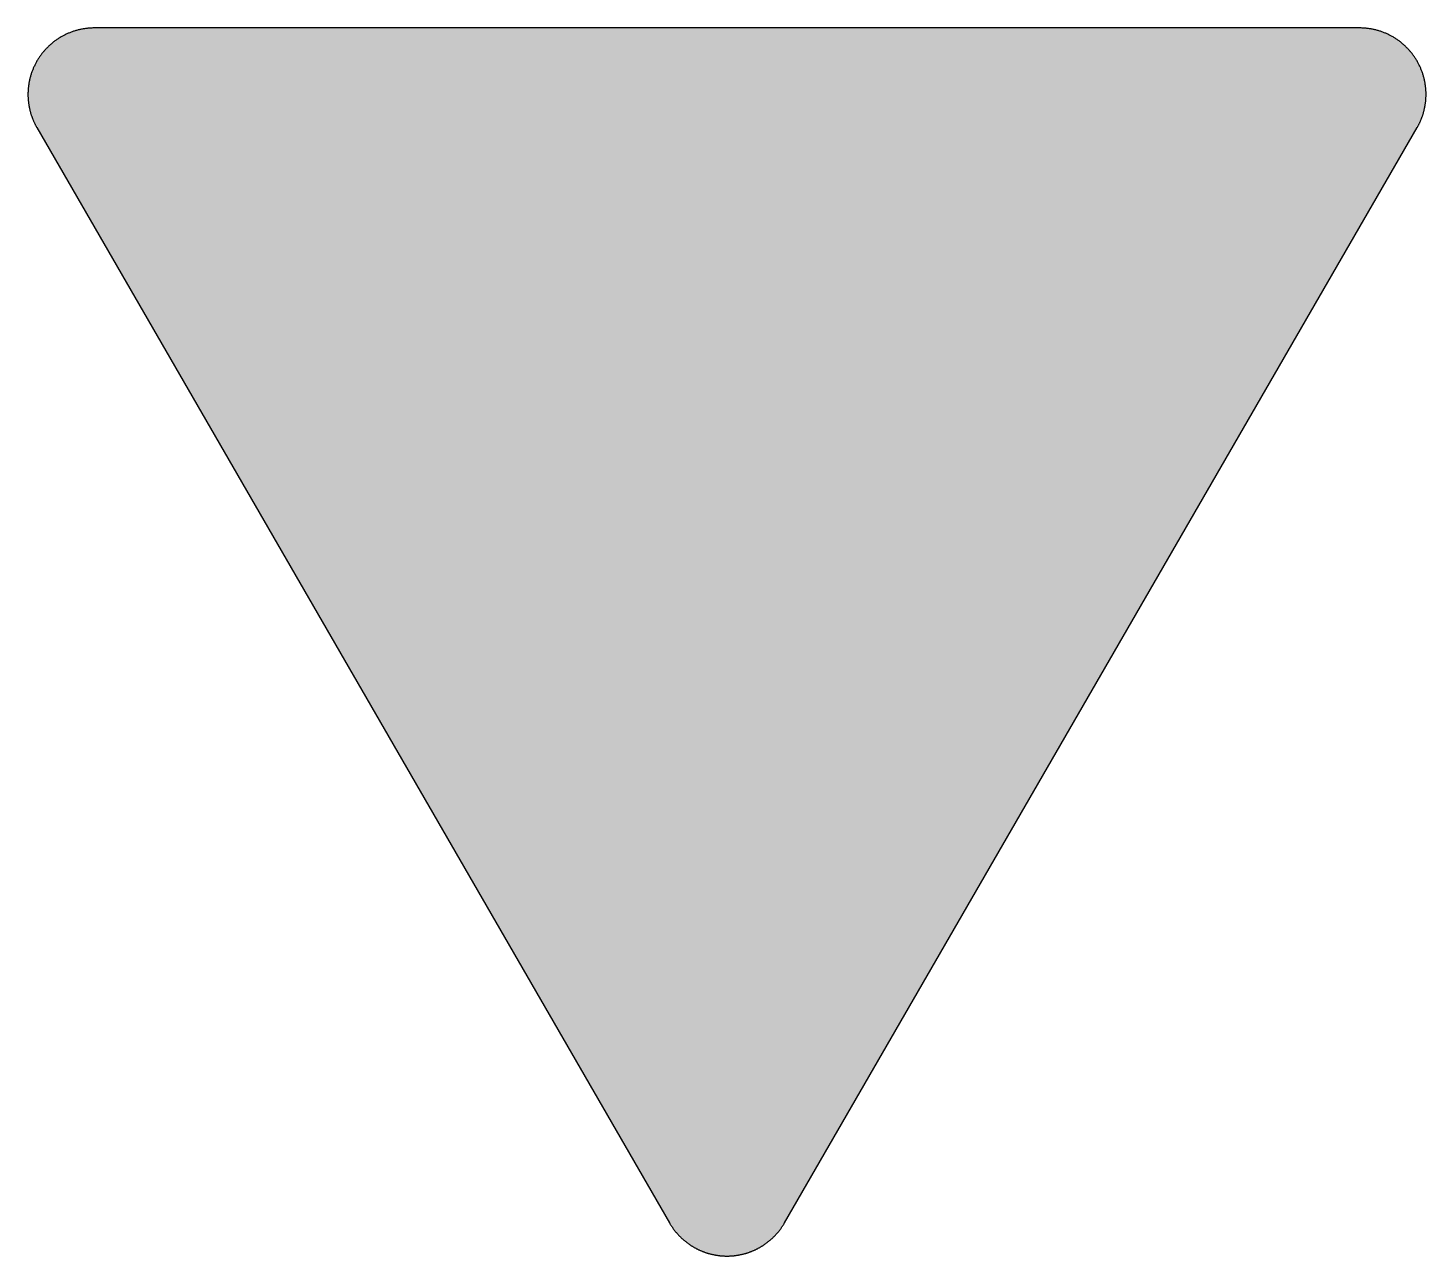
# Model space of a CAD drawing. Header units: millimetres. Extents: x 0 to 297, y 0 to 261.
import ezdxf

# ---------------------------------------------------------------- set-up
doc = ezdxf.new("R2010")
doc.units = ezdxf.units.MM

msp = doc.modelspace()

# ---------------------------------------------------------------- hatches: boundary and pattern name
msp.add_hatch(color=254).paths.add_polyline_path([(14.1633, 260.9056), (13.9878, 260.9037), (13.8125, 260.9012), (13.6373, 260.8936), (13.462, 260.8859), (13.2893, 260.8783), (13.114, 260.8656), (12.9413, 260.8504), (12.7686, 260.8351), (12.5959, 260.8174), (12.4231, 260.797), (12.2504, 260.7742), (12.0777, 260.7488), (11.9075, 260.7234), (11.7373, 260.6954), (11.5672, 260.6624), (11.397, 260.6294), (11.2268, 260.5964), (11.0592, 260.5583), (10.8915, 260.5202), (10.7239, 260.4795), (10.5562, 260.4364), (10.3886, 260.3906), (10.2235, 260.3424), (10.0584, 260.2941), (9.8933, 260.2433), (9.7307, 260.19), (9.5682, 260.1341), (9.4056, 260.0782), (9.2431, 260.0198), (9.083, 259.9588), (8.923, 259.8953), (8.763, 259.8293), (8.6055, 259.7633), (8.4455, 259.6947), (8.2906, 259.6236), (8.1331, 259.5499), (7.9781, 259.4762), (7.8232, 259.4), (7.6708, 259.3213), (7.5184, 259.2426), (7.366, 259.1587), (7.2161, 259.0749), (7.0663, 258.9886), (6.919, 258.9022), (6.7716, 258.8133), (6.6243, 258.7219), (6.4795, 258.6279), (6.3348, 258.5339), (6.19, 258.4348), (6.0477, 258.3383), (5.908, 258.2367), (5.7683, 258.1351), (5.6286, 258.031), (5.4915, 257.9243), (5.3543, 257.8176), (5.2197, 257.7084), (5.0851, 257.5966), (4.953, 257.4849), (4.8209, 257.368), (4.6914, 257.2537), (4.5644, 257.1344), (4.4348, 257.015), (4.3104, 256.8931), (4.1859, 256.7711), (4.0615, 256.6467), (3.9395, 256.5197), (3.8202, 256.3927), (3.7033, 256.2631), (3.5865, 256.1336), (3.4722, 256.0015), (3.3579, 255.8694), (3.2487, 255.7348), (3.1369, 255.6002), (3.0302, 255.463), (2.9235, 255.3259), (2.8194, 255.1887), (2.7178, 255.0465), (2.6187, 254.9068), (2.5197, 254.7645), (2.4232, 254.6223), (2.3266, 254.4775), (2.2352, 254.3302), (2.1438, 254.1854), (2.0523, 254.0381), (1.966, 253.8882), (1.8796, 253.7384), (1.7958, 253.5885), (1.7145, 253.4361), (1.6332, 253.2837), (1.5545, 253.1313), (1.4783, 252.9764), (1.4046, 252.8214), (1.331, 252.6665), (1.2598, 252.509), (1.1913, 252.3515), (1.1252, 252.1915), (1.0592, 252.034), (0.9982, 251.874), (0.9373, 251.7115), (0.8763, 251.5514), (0.8204, 251.3889), (0.7645, 251.2238), (0.7112, 251.0612), (0.6604, 250.8961), (0.6121, 250.731), (0.5639, 250.5659), (0.5207, 250.3983), (0.4775, 250.2332), (0.4343, 250.0655), (0.3962, 249.8954), (0.3607, 249.7277), (0.3251, 249.5575), (0.2921, 249.3899), (0.2616, 249.2172), (0.2311, 249.047), (0.2057, 248.8768), (0.1803, 248.7041), (0.1575, 248.5339), (0.1372, 248.3612), (0.1194, 248.1885), (0.1041, 248.0132), (0.0889, 247.8405), (0.0787, 247.6678), (0.0686, 247.4925), (0.061, 247.3173), (0.0559, 247.1445), (0.0508, 246.9693), (0.0508, 246.794), (0.0508, 246.6772), (0.0533, 246.5603), (0.0559, 246.446), (0.0584, 246.3292), (0.0635, 246.2124), (0.0686, 246.0981), (0.0737, 245.9812), (0.0813, 245.8669), (0.0889, 245.7501), (0.0991, 245.6358), (0.1092, 245.5215), (0.1194, 245.4046), (0.1321, 245.2903), (0.1448, 245.176), (0.1575, 245.0617), (0.1727, 244.9474), (0.188, 244.8331), (0.2032, 244.7188), (0.221, 244.6045), (0.2413, 244.4902), (0.2591, 244.3759), (0.2794, 244.2642), (0.2997, 244.1499), (0.3226, 244.0381), (0.3454, 243.9238), (0.3708, 243.8121), (0.3937, 243.7003), (0.4191, 243.586), (0.447, 243.4742), (0.475, 243.3625), (0.5029, 243.2507), (0.5334, 243.1415), (0.5613, 243.0297), (0.5944, 242.918), (0.6248, 242.8088), (0.6579, 242.697), (0.6934, 242.5878), (0.7264, 242.4786), (0.762, 242.3693), (0.8001, 242.2601), (0.8382, 242.1509), (0.8763, 242.0417), (0.9144, 241.9325), (0.955, 241.8258), (0.9957, 241.7166), (1.0389, 241.6099), (1.0795, 241.5032), (1.1252, 241.3965), (1.1684, 241.2898), (1.2141, 241.1832), (1.2598, 241.079), (1.3081, 240.9723), (1.3564, 240.8682), (1.4046, 240.7641), (1.4554, 240.6599), (1.5062, 240.5558), (1.557, 240.4516), (1.6104, 240.3475), (1.6637, 240.2459), (1.717, 240.1443), (1.7729, 240.0402), (1.8263, 239.9386), (1.8847, 239.8395), (1.9406, 239.7379), (136.2523, 7.1081), (136.3091, 7.0079), (136.3675, 6.9063), (136.4285, 6.8072), (136.4894, 6.7081), (136.5504, 6.6116), (136.6139, 6.5126), (136.6774, 6.416), (136.7409, 6.3195), (136.8044, 6.2255), (136.8704, 6.129), (136.9365, 6.035), (137.0025, 5.9411), (137.0711, 5.8471), (137.1397, 5.7531), (137.2083, 5.6617), (137.2794, 5.5702), (137.3505, 5.4788), (137.4216, 5.3873), (137.4927, 5.2984), (137.5664, 5.2095), (137.6401, 5.1206), (137.7137, 5.0317), (137.7874, 4.9428), (137.8636, 4.8565), (137.9398, 4.7701), (138.016, 4.6863), (138.0947, 4.5999), (138.1735, 4.5161), (138.2522, 4.4323), (138.3309, 4.3485), (138.4122, 4.2672), (138.4935, 4.1859), (138.5748, 4.1046), (138.6586, 4.0234), (138.7399, 3.9446), (138.8237, 3.8633), (138.9075, 3.7871), (138.9939, 3.7084), (139.0802, 3.6322), (139.1641, 3.556), (139.253, 3.4798), (139.3393, 3.4036), (139.4282, 3.3299), (139.5171, 3.2563), (139.606, 3.1852), (139.6949, 3.1115), (139.7864, 3.0404), (139.8778, 2.9693), (139.9692, 2.9007), (140.0607, 2.8321), (140.1547, 2.7635), (140.2486, 2.6949), (140.3426, 2.6289), (140.4366, 2.5629), (140.5331, 2.4968), (140.6296, 2.4308), (140.7262, 2.3673), (140.8227, 2.3038), (140.9192, 2.2428), (141.0183, 2.1793), (141.1173, 2.1184), (141.2164, 2.0599), (141.3154, 2.0015), (141.4145, 1.9406), (141.5161, 1.8847), (141.6177, 1.8263), (141.7193, 1.7729), (141.8209, 1.717), (141.9225, 1.6637), (142.0266, 1.6104), (142.1308, 1.557), (142.2324, 1.5062), (142.3365, 1.4554), (142.4407, 1.4046), (142.5473, 1.3564), (142.6515, 1.3081), (142.7556, 1.2598), (142.8623, 1.2141), (142.969, 1.1684), (143.0757, 1.1252), (143.1823, 1.0795), (143.289, 1.0389), (143.3957, 0.9957), (143.5049, 0.955), (143.6116, 0.9144), (143.7208, 0.8763), (143.83, 0.8382), (143.9393, 0.8001), (144.0485, 0.762), (144.1577, 0.7264), (144.2669, 0.6934), (144.3761, 0.6579), (144.4879, 0.6248), (144.5971, 0.5944), (144.7089, 0.5639), (144.8206, 0.5334), (144.9299, 0.5029), (145.0416, 0.475), (145.1534, 0.447), (145.2651, 0.4216), (145.3794, 0.3937), (145.4912, 0.3708), (145.603, 0.3454), (145.7173, 0.3226), (145.829, 0.3023), (145.9433, 0.2794), (146.0551, 0.2591), (146.1694, 0.2413), (146.2837, 0.221), (146.398, 0.2057), (146.5123, 0.188), (146.6266, 0.1727), (146.7409, 0.1575), (146.8552, 0.1448), (146.9695, 0.1321), (147.0838, 0.1194), (147.2006, 0.1092), (147.3149, 0.0991), (147.4292, 0.0889), (147.5461, 0.0813), (147.6604, 0.0737), (147.7772, 0.0686), (147.8915, 0.0635), (148.0083, 0.0584), (148.1226, 0.0559), (148.2395, 0.0533), (148.3563, 0.0508), (148.4706, 0.0508), (148.5875, 0.0508), (148.7043, 0.0533), (148.8186, 0.0559), (148.9354, 0.0584), (149.0523, 0.0635), (149.1666, 0.0686), (149.2834, 0.0737), (149.3977, 0.0813), (149.512, 0.0889), (149.6289, 0.0991), (149.7432, 0.1092), (149.8575, 0.1194), (149.9743, 0.1321), (150.0886, 0.1448), (150.2029, 0.1575), (150.3172, 0.1727), (150.4315, 0.188), (150.5458, 0.2057), (150.6601, 0.221), (150.7744, 0.2413), (150.8862, 0.2591), (151.0005, 0.2794), (151.1148, 0.3023), (151.2265, 0.3226), (151.3408, 0.3454), (151.4526, 0.3708), (151.5643, 0.3937), (151.6761, 0.4216), (151.7879, 0.447), (151.8996, 0.475), (152.0114, 0.5029), (152.1231, 0.5334), (152.2349, 0.5639), (152.3467, 0.5944), (152.4559, 0.6248), (152.5676, 0.6579), (152.6769, 0.6934), (152.7861, 0.7264), (152.8953, 0.762), (153.0045, 0.8001), (153.1137, 0.8382), (153.223, 0.8763), (153.3296, 0.9144), (153.4389, 0.955), (153.5455, 0.9957), (153.6548, 1.0389), (153.7614, 1.0795), (153.8681, 1.1252), (153.9748, 1.1684), (154.0789, 1.2141), (154.1856, 1.2598), (154.2923, 1.3081), (154.3964, 1.3564), (154.5006, 1.4046), (154.6047, 1.4554), (154.7089, 1.5062), (154.813, 1.557), (154.9171, 1.6104), (155.0187, 1.6637), (155.1203, 1.717), (155.2245, 1.7729), (155.3261, 1.8263), (155.4251, 1.8847), (155.5267, 1.9406), (155.6283, 2.0015), (155.7274, 2.0599), (155.8265, 2.1184), (155.9255, 2.1793), (156.022, 2.2428), (156.1211, 2.3038), (156.2176, 2.3673), (156.3141, 2.4308), (156.4107, 2.4968), (156.5046, 2.5629), (156.6012, 2.6289), (156.6951, 2.6949), (156.7866, 2.7635), (156.8806, 2.8321), (156.972, 2.9007), (157.066, 2.9693), (157.1574, 3.0404), (157.2463, 3.1115), (157.3378, 3.1852), (157.4267, 3.2563), (157.5156, 3.3299), (157.6019, 3.4036), (157.6908, 3.4798), (157.7772, 3.556), (157.8635, 3.6322), (157.9499, 3.7084), (158.0337, 3.7871), (158.1201, 3.8633), (158.2039, 3.9446), (158.2852, 4.0234), (158.369, 4.1046), (158.4503, 4.1859), (158.5316, 4.2672), (158.6103, 4.3485), (158.6916, 4.4323), (158.7703, 4.5161), (158.8491, 4.5999), (158.9253, 4.6863), (159.004, 4.7701), (159.0802, 4.8565), (159.1539, 4.9428), (159.2301, 5.0317), (159.3037, 5.1206), (159.3774, 5.2095), (159.451, 5.2984), (159.5222, 5.3873), (159.5933, 5.4788), (159.6644, 5.5702), (159.7355, 5.6617), (159.8041, 5.7531), (159.8727, 5.8471), (159.9387, 5.9411), (160.0073, 6.035), (160.0733, 6.129), (160.1368, 6.2255), (160.2029, 6.3195), (160.2664, 6.416), (160.3299, 6.5126), (160.3908, 6.6116), (160.4543, 6.7081), (160.5153, 6.8072), (160.5737, 6.9063), (160.6347, 7.0079), (160.6906, 7.1069), (295.0023, 239.739), (295.0591, 239.8395), (295.115, 239.9386), (295.1709, 240.0402), (295.2267, 240.1443), (295.2801, 240.2459), (295.3334, 240.3475), (295.3868, 240.4516), (295.4376, 240.5558), (295.4884, 240.6599), (295.5392, 240.7641), (295.5874, 240.8682), (295.6357, 240.9723), (295.6814, 241.079), (295.7297, 241.1832), (295.7754, 241.2898), (295.8186, 241.3965), (295.8617, 241.5032), (295.9049, 241.6099), (295.9481, 241.7166), (295.9887, 241.8258), (296.0294, 241.9325), (296.0675, 242.0417), (296.1056, 242.1509), (296.1437, 242.2601), (296.1792, 242.3693), (296.2148, 242.4786), (296.2504, 242.5878), (296.2834, 242.697), (296.3164, 242.8088), (296.3494, 242.918), (296.3799, 243.0297), (296.4104, 243.1415), (296.4409, 243.2507), (296.4688, 243.3625), (296.4967, 243.4742), (296.5221, 243.586), (296.5475, 243.7003), (296.5729, 243.8121), (296.5958, 243.9238), (296.6212, 244.0381), (296.6415, 244.1499), (296.6644, 244.2642), (296.6822, 244.3759), (296.7025, 244.4902), (296.7203, 244.6045), (296.738, 244.7188), (296.7558, 244.8331), (296.7711, 244.9474), (296.7838, 245.0617), (296.799, 245.176), (296.8117, 245.2903), (296.8244, 245.4046), (296.8346, 245.5215), (296.8447, 245.6358), (296.8523, 245.7501), (296.86, 245.8669), (296.8676, 245.9812), (296.8752, 246.0981), (296.8803, 246.2124), (296.8828, 246.3292), (296.8879, 246.446), (296.8904, 246.5603), (296.8904, 246.6772), (296.8904, 246.794), (296.8904, 246.9693), (296.8879, 247.1445), (296.8828, 247.3173), (296.8752, 247.4925), (296.865, 247.6678), (296.8523, 247.8405), (296.8396, 248.0132), (296.8219, 248.1885), (296.8041, 248.3612), (296.7838, 248.5339), (296.7609, 248.7041), (296.738, 248.8768), (296.7101, 249.047), (296.6822, 249.2172), (296.6517, 249.3899), (296.6187, 249.5575), (296.5831, 249.7277), (296.545, 249.8954), (296.5069, 250.0655), (296.4663, 250.2332), (296.4231, 250.3983), (296.3774, 250.5659), (296.3316, 250.731), (296.2808, 250.8961), (296.23, 251.0612), (296.1767, 251.2238), (296.1234, 251.3889), (296.0649, 251.5514), (296.0065, 251.7115), (295.9456, 251.874), (295.8821, 252.034), (295.8186, 252.1915), (295.75, 252.3515), (295.6814, 252.509), (295.6103, 252.6665), (295.5392, 252.8214), (295.463, 252.9764), (295.3868, 253.1313), (295.3106, 253.2837), (295.2293, 253.4361), (295.148, 253.5885), (295.0642, 253.7384), (294.9778, 253.8882), (294.8889, 254.0381), (294.8, 254.1854), (294.7086, 254.3302), (294.6146, 254.4775), (294.5206, 254.6223), (294.4241, 254.7645), (294.325, 254.9068), (294.226, 255.0465), (294.1218, 255.1887), (294.0177, 255.3259), (293.9136, 255.463), (293.8043, 255.6002), (293.6951, 255.7348), (293.5859, 255.8694), (293.4716, 256.0015), (293.3573, 256.1336), (293.2405, 256.2631), (293.1236, 256.3927), (293.0042, 256.5197), (292.8823, 256.6467), (292.7579, 256.7711), (292.6334, 256.8931), (292.5089, 257.015), (292.3794, 257.1344), (292.2524, 257.2537), (292.1203, 257.368), (291.9908, 257.4849), (291.8562, 257.5966), (291.7241, 257.7084), (291.5895, 257.8176), (291.4523, 257.9243), (291.3151, 258.031), (291.1754, 258.1351), (291.0357, 258.2367), (290.8935, 258.3383), (290.7513, 258.4348), (290.609, 258.5339), (290.4642, 258.6279), (290.3195, 258.7219), (290.1721, 258.8133), (290.0248, 258.9022), (289.8775, 258.9886), (289.7276, 259.0749), (289.5778, 259.1587), (289.4254, 259.2426), (289.273, 259.3213), (289.118, 259.4), (288.9656, 259.4762), (288.8107, 259.5499), (288.6532, 259.6236), (288.4957, 259.6947), (288.3383, 259.7633), (288.1808, 259.8293), (288.0208, 259.8953), (287.8607, 259.9588), (287.7007, 260.0198), (287.5382, 260.0782), (287.3756, 260.1341), (287.213, 260.19), (287.0479, 260.2433), (286.8854, 260.2941), (286.7203, 260.3424), (286.5526, 260.3906), (286.3875, 260.4364), (286.2199, 260.4795), (286.0523, 260.5202), (285.8846, 260.5583), (285.7144, 260.5964), (285.5468, 260.6294), (285.3766, 260.6624), (285.2064, 260.6954), (285.0363, 260.7234), (284.8635, 260.7488), (284.6934, 260.7742), (284.5206, 260.797), (284.3479, 260.8174), (284.1752, 260.8351), (284.0025, 260.8504), (283.8272, 260.8656), (283.6545, 260.8783), (283.4792, 260.8859), (283.3065, 260.8936), (283.1313, 260.9012), (282.956, 260.9037), (282.7807, 260.9037)])
h = msp.add_hatch(color=22)
h.paths.add_polyline_path([(14.1633, 255.614), (13.9344, 255.6104), (13.7084, 255.6002), (13.4849, 255.5875), (13.2613, 255.5672), (13.0378, 255.5418), (12.8194, 255.5113), (12.6009, 255.4757), (12.385, 255.4326), (12.1717, 255.3868), (11.9583, 255.336), (11.7475, 255.2776), (11.5392, 255.2167), (11.3335, 255.1481), (11.1303, 255.077), (10.9296, 255.0008), (10.729, 254.9195), (10.5334, 254.8331), (10.3378, 254.7417), (10.1473, 254.6477), (9.9593, 254.5486), (9.7714, 254.4445), (9.5885, 254.3353), (9.4082, 254.2235), (9.2304, 254.1067), (9.0576, 253.9848), (8.8849, 253.8603), (8.7173, 253.7308), (8.5522, 253.5987), (8.3896, 253.4615), (8.2321, 253.3218), (8.0772, 253.177), (7.9273, 253.0297), (7.7775, 252.8773), (7.6352, 252.7224), (7.493, 252.5649), (7.3558, 252.4023), (7.2238, 252.2372), (7.0942, 252.0696), (6.9698, 251.8994), (6.8504, 251.7242), (6.7335, 251.5464), (6.6192, 251.366), (6.5126, 251.1831), (6.4084, 250.9977), (6.3068, 250.8072), (6.2128, 250.6167), (6.1214, 250.4211), (6.035, 250.2256), (5.9538, 250.0274), (5.8776, 249.8242), (5.8064, 249.621), (5.7404, 249.4153), (5.6769, 249.207), (5.621, 248.9962), (5.5677, 248.7854), (5.522, 248.5695), (5.4813, 248.3536), (5.4432, 248.1351), (5.4127, 247.9167), (5.3873, 247.6957), (5.3696, 247.4722), (5.3543, 247.2461), (5.3467, 247.0201), (5.3416, 246.794), (5.3442, 246.7204), (5.3442, 246.6492), (5.3442, 246.5756), (5.3467, 246.5019), (5.3492, 246.4308), (5.3543, 246.3597), (5.3569, 246.286), (5.3619, 246.2149), (5.367, 246.1412), (5.3721, 246.0701), (5.3797, 245.999), (5.3848, 245.9253), (5.3924, 245.8542), (5.4, 245.7831), (5.4102, 245.7094), (5.4178, 245.6383), (5.428, 245.5672), (5.4381, 245.4961), (5.4483, 245.425), (5.461, 245.3538), (5.4737, 245.2827), (5.4864, 245.2116), (5.4991, 245.1405), (5.5118, 245.0694), (5.527, 245.0008), (5.5423, 244.9297), (5.5575, 244.8585), (5.5728, 244.79), (5.5905, 244.7188), (5.6083, 244.6503), (5.6261, 244.5791), (5.6439, 244.5106), (5.6617, 244.4394), (5.682, 244.3709), (5.7023, 244.3023), (5.7226, 244.2337), (5.7429, 244.1651), (5.7658, 244.0965), (5.7887, 244.028), (5.8115, 243.9594), (5.8344, 243.8908), (5.8572, 243.8222), (5.8826, 243.7562), (5.908, 243.6876), (5.9334, 243.6216), (5.9588, 243.553), (5.9868, 243.4869), (6.0147, 243.4209), (6.0427, 243.3523), (6.0706, 243.2863), (6.0985, 243.2202), (6.129, 243.1542), (6.1595, 243.0882), (6.19, 243.0247), (6.2205, 242.9586), (6.2509, 242.8951), (6.284, 242.8291), (6.317, 242.7656), (6.35, 242.6995), (6.383, 242.636), (6.4186, 242.5725), (6.4541, 242.509), (6.4897, 242.4455), (6.5253, 242.3846), (140.8356, 9.754), (140.909, 9.6266), (140.9852, 9.4996), (141.064, 9.3751), (141.1453, 9.2532), (141.2265, 9.1338), (141.3129, 9.0145), (141.3967, 8.8951), (141.4856, 8.7808), (141.5745, 8.6665), (141.666, 8.5522), (141.7599, 8.443), (141.8539, 8.3312), (141.9504, 8.2245), (142.0495, 8.1178), (142.1486, 8.0137), (142.2502, 7.9121), (142.3518, 7.813), (142.4559, 7.714), (142.5626, 7.6149), (142.6693, 7.5209), (142.7785, 7.427), (142.8877, 7.3355), (142.9995, 7.2466), (143.1112, 7.1577), (143.2255, 7.0714), (143.3424, 6.9875), (143.4592, 6.9063), (143.576, 6.825), (143.6954, 6.7488), (143.8173, 6.67), (143.9393, 6.5964), (144.0612, 6.5253), (144.1856, 6.4541), (144.3126, 6.3856), (144.4371, 6.3195), (144.5666, 6.256), (144.6936, 6.1925), (144.8232, 6.1316), (144.9553, 6.0757), (145.0848, 6.0198), (145.2194, 5.9639), (145.3515, 5.9131), (145.4861, 5.8623), (145.6207, 5.8166), (145.7579, 5.7709), (145.8951, 5.7277), (146.0322, 5.6871), (146.1694, 5.649), (146.3091, 5.6109), (146.4488, 5.5778), (146.591, 5.5448), (146.7307, 5.5169), (146.873, 5.4889), (147.0152, 5.4635), (147.16, 5.4407), (147.3022, 5.4204), (147.447, 5.4026), (147.5918, 5.3873), (147.7391, 5.3746), (147.8839, 5.3619), (148.0312, 5.3543), (148.176, 5.3467), (148.3233, 5.3442), (148.4706, 5.3442), (148.6179, 5.3442), (148.7653, 5.3467), (148.9126, 5.3543), (149.0599, 5.3619), (149.2047, 5.3746), (149.3495, 5.3873), (149.4942, 5.4026), (149.639, 5.4204), (149.7838, 5.4407), (149.926, 5.4635), (150.0683, 5.4889), (150.2105, 5.5169), (150.3528, 5.5448), (150.4925, 5.5778), (150.6347, 5.6109), (150.7719, 5.649), (150.9116, 5.6871), (151.0487, 5.7277), (151.1859, 5.7709), (151.323, 5.8166), (151.4577, 5.8623), (151.5923, 5.9131), (151.7244, 5.9639), (151.8564, 6.0198), (151.9885, 6.0757), (152.1206, 6.1316), (152.2501, 6.1925), (152.3771, 6.256), (152.5041, 6.3195), (152.6311, 6.3856), (152.7581, 6.4541), (152.8801, 6.5253), (153.0045, 6.5964), (153.1264, 6.67), (153.2458, 6.7488), (153.3652, 6.825), (153.4846, 6.9063), (153.6014, 6.9875), (153.7157, 7.0714), (153.83, 7.1577), (153.9443, 7.2466), (154.0561, 7.3355), (154.1653, 7.427), (154.2745, 7.5209), (154.3812, 7.6149), (154.4879, 7.714), (154.592, 7.813), (154.6936, 7.9121), (154.7952, 8.0137), (154.8943, 8.1178), (154.9933, 8.2245), (155.0899, 8.3312), (155.1838, 8.443), (155.2778, 8.5522), (155.3693, 8.6665), (155.4582, 8.7808), (155.5471, 8.8951), (155.6334, 9.0145), (155.7172, 9.1338), (155.7985, 9.2532), (155.8798, 9.3751), (155.9585, 9.4996), (156.0347, 9.6266), (156.1109, 9.7536), (290.4201, 242.3848), (290.4541, 242.4455), (290.4896, 242.509), (290.5252, 242.5725), (290.5608, 242.636), (290.5938, 242.6995), (290.6268, 242.7656), (290.6598, 242.8291), (290.6903, 242.8951), (290.7233, 242.9586), (290.7538, 243.0247), (290.7843, 243.0882), (290.8148, 243.1542), (290.8452, 243.2202), (290.8732, 243.2863), (290.9011, 243.3523), (290.9291, 243.4209), (290.957, 243.4869), (290.9824, 243.553), (291.0103, 243.6216), (291.0357, 243.6876), (291.0611, 243.7562), (291.084, 243.8222), (291.1094, 243.8908), (291.1323, 243.9594), (291.1551, 244.028), (291.178, 244.0965), (291.1983, 244.1651), (291.2212, 244.2337), (291.2415, 244.3023), (291.2618, 244.3709), (291.2796, 244.4394), (291.2999, 244.5106), (291.3177, 244.5791), (291.3355, 244.6503), (291.3532, 244.7188), (291.3685, 244.79), (291.3863, 244.8585), (291.4015, 244.9297), (291.4167, 245.0008), (291.4294, 245.0694), (291.4447, 245.1405), (291.4574, 245.2116), (291.4701, 245.2827), (291.4828, 245.3538), (291.4929, 245.425), (291.5031, 245.4961), (291.5133, 245.5672), (291.5234, 245.6383), (291.5336, 245.7094), (291.5412, 245.7831), (291.5488, 245.8542), (291.5564, 245.9253), (291.5641, 245.999), (291.5691, 246.0701), (291.5768, 246.1412), (291.5818, 246.2149), (291.5844, 246.286), (291.5895, 246.3597), (291.592, 246.4308), (291.5945, 246.5019), (291.5971, 246.5756), (291.5996, 246.6492), (291.5996, 246.7204), (291.5996, 246.794), (291.5971, 247.0201), (291.5895, 247.2461), (291.5742, 247.4722), (291.5539, 247.6957), (291.5285, 247.9167), (291.498, 248.1351), (291.4625, 248.3536), (291.4218, 248.5695), (291.3736, 248.7854), (291.3228, 248.9962), (291.2643, 249.207), (291.2034, 249.4153), (291.1373, 249.621), (291.0637, 249.8242), (290.9875, 250.0274), (290.9062, 250.2256), (290.8198, 250.4211), (290.7309, 250.6167), (290.6344, 250.8072), (290.5354, 250.9977), (290.4312, 251.1831), (290.322, 251.366), (290.2102, 251.5464), (290.0934, 251.7242), (289.974, 251.8994), (289.847, 252.0696), (289.72, 252.2372), (289.5854, 252.4023), (289.4482, 252.5649), (289.3085, 252.7224), (289.1638, 252.8773), (289.0164, 253.0297), (288.8666, 253.177), (288.7116, 253.3218), (288.5516, 253.4615), (288.3916, 253.5987), (288.2265, 253.7308), (288.0563, 253.8603), (287.8861, 253.9848), (287.7109, 254.1067), (287.5331, 254.2235), (287.3527, 254.3353), (287.1699, 254.4445), (286.9844, 254.5486), (286.7965, 254.6477), (286.6034, 254.7417), (286.4104, 254.8331), (286.2148, 254.9195), (286.0142, 255.0008), (285.8135, 255.077), (285.6103, 255.1481), (285.4046, 255.2167), (285.1963, 255.2776), (284.9855, 255.336), (284.7721, 255.3868), (284.5587, 255.4326), (284.3428, 255.4757), (284.1244, 255.5113), (283.9034, 255.5418), (283.6824, 255.5672), (283.4589, 255.5875), (283.2354, 255.6002), (283.0093, 255.6104), (282.7807, 255.6129)])
h.paths.add_polyline_path([(44.716, 229.1556), (148.4725, 49.4415), (252.2305, 229.1556)], flags=16)

# ---------------------------------------------------------------- linework, layer by layer
at = {"color": 254}
msp.add_lwpolyline([(14.1633, 260.9056), (13.9878, 260.9037), (13.8125, 260.9012), (13.6373, 260.8936), (13.462, 260.8859), (13.2893, 260.8783), (13.114, 260.8656), (12.9413, 260.8504), (12.7686, 260.8351), (12.5959, 260.8174), (12.4231, 260.797), (12.2504, 260.7742), (12.0777, 260.7488), (11.9075, 260.7234), (11.7373, 260.6954), (11.5672, 260.6624), (11.397, 260.6294), (11.2268, 260.5964), (11.0592, 260.5583), (10.8915, 260.5202), (10.7239, 260.4795), (10.5562, 260.4364), (10.3886, 260.3906), (10.2235, 260.3424), (10.0584, 260.2941), (9.8933, 260.2433), (9.7307, 260.19), (9.5682, 260.1341), (9.4056, 260.0782), (9.2431, 260.0198), (9.083, 259.9588), (8.923, 259.8953), (8.763, 259.8293), (8.6055, 259.7633), (8.4455, 259.6947), (8.2906, 259.6236), (8.1331, 259.5499), (7.9781, 259.4762), (7.8232, 259.4), (7.6708, 259.3213), (7.5184, 259.2426), (7.366, 259.1587), (7.2161, 259.0749), (7.0663, 258.9886), (6.919, 258.9022), (6.7716, 258.8133), (6.6243, 258.7219), (6.4795, 258.6279), (6.3348, 258.5339), (6.19, 258.4348), (6.0477, 258.3383), (5.908, 258.2367), (5.7683, 258.1351), (5.6286, 258.031), (5.4915, 257.9243), (5.3543, 257.8176), (5.2197, 257.7084), (5.0851, 257.5966), (4.953, 257.4849), (4.8209, 257.368), (4.6914, 257.2537), (4.5644, 257.1344), (4.4348, 257.015), (4.3104, 256.8931), (4.1859, 256.7711), (4.0615, 256.6467), (3.9395, 256.5197), (3.8202, 256.3927), (3.7033, 256.2631), (3.5865, 256.1336), (3.4722, 256.0015), (3.3579, 255.8694), (3.2487, 255.7348), (3.1369, 255.6002), (3.0302, 255.463), (2.9235, 255.3259), (2.8194, 255.1887), (2.7178, 255.0465), (2.6187, 254.9068), (2.5197, 254.7645), (2.4232, 254.6223), (2.3266, 254.4775), (2.2352, 254.3302), (2.1438, 254.1854), (2.0523, 254.0381), (1.966, 253.8882), (1.8796, 253.7384), (1.7958, 253.5885), (1.7145, 253.4361), (1.6332, 253.2837), (1.5545, 253.1313), (1.4783, 252.9764), (1.4046, 252.8214), (1.331, 252.6665), (1.2598, 252.509), (1.1913, 252.3515), (1.1252, 252.1915), (1.0592, 252.034), (0.9982, 251.874), (0.9373, 251.7115), (0.8763, 251.5514), (0.8204, 251.3889), (0.7645, 251.2238), (0.7112, 251.0612), (0.6604, 250.8961), (0.6121, 250.731), (0.5639, 250.5659), (0.5207, 250.3983), (0.4775, 250.2332), (0.4343, 250.0655), (0.3962, 249.8954), (0.3607, 249.7277), (0.3251, 249.5575), (0.2921, 249.3899), (0.2616, 249.2172), (0.2311, 249.047), (0.2057, 248.8768), (0.1803, 248.7041), (0.1575, 248.5339), (0.1372, 248.3612), (0.1194, 248.1885), (0.1041, 248.0132), (0.0889, 247.8405), (0.0787, 247.6678), (0.0686, 247.4925), (0.061, 247.3173), (0.0559, 247.1445), (0.0508, 246.9693), (0.0508, 246.794), (0.0508, 246.6772), (0.0533, 246.5603), (0.0559, 246.446), (0.0584, 246.3292), (0.0635, 246.2124), (0.0686, 246.0981), (0.0737, 245.9812), (0.0813, 245.8669), (0.0889, 245.7501), (0.0991, 245.6358), (0.1092, 245.5215), (0.1194, 245.4046), (0.1321, 245.2903), (0.1448, 245.176), (0.1575, 245.0617), (0.1727, 244.9474), (0.188, 244.8331), (0.2032, 244.7188), (0.221, 244.6045), (0.2413, 244.4902), (0.2591, 244.3759), (0.2794, 244.2642), (0.2997, 244.1499), (0.3226, 244.0381), (0.3454, 243.9238), (0.3708, 243.8121), (0.3937, 243.7003), (0.4191, 243.586), (0.447, 243.4742), (0.475, 243.3625), (0.5029, 243.2507), (0.5334, 243.1415), (0.5613, 243.0297), (0.5944, 242.918), (0.6248, 242.8088), (0.6579, 242.697), (0.6934, 242.5878), (0.7264, 242.4786), (0.762, 242.3693), (0.8001, 242.2601), (0.8382, 242.1509), (0.8763, 242.0417), (0.9144, 241.9325), (0.955, 241.8258), (0.9957, 241.7166), (1.0389, 241.6099), (1.0795, 241.5032), (1.1252, 241.3965), (1.1684, 241.2898), (1.2141, 241.1832), (1.2598, 241.079), (1.3081, 240.9723), (1.3564, 240.8682), (1.4046, 240.7641), (1.4554, 240.6599), (1.5062, 240.5558), (1.557, 240.4516), (1.6104, 240.3475), (1.6637, 240.2459), (1.717, 240.1443), (1.7729, 240.0402), (1.8263, 239.9386), (1.8847, 239.8395), (1.9406, 239.7379), (136.2523, 7.1081), (136.3091, 7.0079), (136.3675, 6.9063), (136.4285, 6.8072), (136.4894, 6.7081), (136.5504, 6.6116), (136.6139, 6.5126), (136.6774, 6.416), (136.7409, 6.3195), (136.8044, 6.2255), (136.8704, 6.129), (136.9365, 6.035), (137.0025, 5.9411), (137.0711, 5.8471), (137.1397, 5.7531), (137.2083, 5.6617), (137.2794, 5.5702), (137.3505, 5.4788), (137.4216, 5.3873), (137.4927, 5.2984), (137.5664, 5.2095), (137.6401, 5.1206), (137.7137, 5.0317), (137.7874, 4.9428), (137.8636, 4.8565), (137.9398, 4.7701), (138.016, 4.6863), (138.0947, 4.5999), (138.1735, 4.5161), (138.2522, 4.4323), (138.3309, 4.3485), (138.4122, 4.2672), (138.4935, 4.1859), (138.5748, 4.1046), (138.6586, 4.0234), (138.7399, 3.9446), (138.8237, 3.8633), (138.9075, 3.7871), (138.9939, 3.7084), (139.0802, 3.6322), (139.1641, 3.556), (139.253, 3.4798), (139.3393, 3.4036), (139.4282, 3.3299), (139.5171, 3.2563), (139.606, 3.1852), (139.6949, 3.1115), (139.7864, 3.0404), (139.8778, 2.9693), (139.9692, 2.9007), (140.0607, 2.8321), (140.1547, 2.7635), (140.2486, 2.6949), (140.3426, 2.6289), (140.4366, 2.5629), (140.5331, 2.4968), (140.6296, 2.4308), (140.7262, 2.3673), (140.8227, 2.3038), (140.9192, 2.2428), (141.0183, 2.1793), (141.1173, 2.1184), (141.2164, 2.0599), (141.3154, 2.0015), (141.4145, 1.9406), (141.5161, 1.8847), (141.6177, 1.8263), (141.7193, 1.7729), (141.8209, 1.717), (141.9225, 1.6637), (142.0266, 1.6104), (142.1308, 1.557), (142.2324, 1.5062), (142.3365, 1.4554), (142.4407, 1.4046), (142.5473, 1.3564), (142.6515, 1.3081), (142.7556, 1.2598), (142.8623, 1.2141), (142.969, 1.1684), (143.0757, 1.1252), (143.1823, 1.0795), (143.289, 1.0389), (143.3957, 0.9957), (143.5049, 0.955), (143.6116, 0.9144), (143.7208, 0.8763), (143.83, 0.8382), (143.9393, 0.8001), (144.0485, 0.762), (144.1577, 0.7264), (144.2669, 0.6934), (144.3761, 0.6579), (144.4879, 0.6248), (144.5971, 0.5944), (144.7089, 0.5639), (144.8206, 0.5334), (144.9299, 0.5029), (145.0416, 0.475), (145.1534, 0.447), (145.2651, 0.4216), (145.3794, 0.3937), (145.4912, 0.3708), (145.603, 0.3454), (145.7173, 0.3226), (145.829, 0.3023), (145.9433, 0.2794), (146.0551, 0.2591), (146.1694, 0.2413), (146.2837, 0.221), (146.398, 0.2057), (146.5123, 0.188), (146.6266, 0.1727), (146.7409, 0.1575), (146.8552, 0.1448), (146.9695, 0.1321), (147.0838, 0.1194), (147.2006, 0.1092), (147.3149, 0.0991), (147.4292, 0.0889), (147.5461, 0.0813), (147.6604, 0.0737), (147.7772, 0.0686), (147.8915, 0.0635), (148.0083, 0.0584), (148.1226, 0.0559), (148.2395, 0.0533), (148.3563, 0.0508), (148.4706, 0.0508), (148.5875, 0.0508), (148.7043, 0.0533), (148.8186, 0.0559), (148.9354, 0.0584), (149.0523, 0.0635), (149.1666, 0.0686), (149.2834, 0.0737), (149.3977, 0.0813), (149.512, 0.0889), (149.6289, 0.0991), (149.7432, 0.1092), (149.8575, 0.1194), (149.9743, 0.1321), (150.0886, 0.1448), (150.2029, 0.1575), (150.3172, 0.1727), (150.4315, 0.188), (150.5458, 0.2057), (150.6601, 0.221), (150.7744, 0.2413), (150.8862, 0.2591), (151.0005, 0.2794), (151.1148, 0.3023), (151.2265, 0.3226), (151.3408, 0.3454), (151.4526, 0.3708), (151.5643, 0.3937), (151.6761, 0.4216), (151.7879, 0.447), (151.8996, 0.475), (152.0114, 0.5029), (152.1231, 0.5334), (152.2349, 0.5639), (152.3467, 0.5944), (152.4559, 0.6248), (152.5676, 0.6579), (152.6769, 0.6934), (152.7861, 0.7264), (152.8953, 0.762), (153.0045, 0.8001), (153.1137, 0.8382), (153.223, 0.8763), (153.3296, 0.9144), (153.4389, 0.955), (153.5455, 0.9957), (153.6548, 1.0389), (153.7614, 1.0795), (153.8681, 1.1252), (153.9748, 1.1684), (154.0789, 1.2141), (154.1856, 1.2598), (154.2923, 1.3081), (154.3964, 1.3564), (154.5006, 1.4046), (154.6047, 1.4554), (154.7089, 1.5062), (154.813, 1.557), (154.9171, 1.6104), (155.0187, 1.6637), (155.1203, 1.717), (155.2245, 1.7729), (155.3261, 1.8263), (155.4251, 1.8847), (155.5267, 1.9406), (155.6283, 2.0015), (155.7274, 2.0599), (155.8265, 2.1184), (155.9255, 2.1793), (156.022, 2.2428), (156.1211, 2.3038), (156.2176, 2.3673), (156.3141, 2.4308), (156.4107, 2.4968), (156.5046, 2.5629), (156.6012, 2.6289), (156.6951, 2.6949), (156.7866, 2.7635), (156.8806, 2.8321), (156.972, 2.9007), (157.066, 2.9693), (157.1574, 3.0404), (157.2463, 3.1115), (157.3378, 3.1852), (157.4267, 3.2563), (157.5156, 3.3299), (157.6019, 3.4036), (157.6908, 3.4798), (157.7772, 3.556), (157.8635, 3.6322), (157.9499, 3.7084), (158.0337, 3.7871), (158.1201, 3.8633), (158.2039, 3.9446), (158.2852, 4.0234), (158.369, 4.1046), (158.4503, 4.1859), (158.5316, 4.2672), (158.6103, 4.3485), (158.6916, 4.4323), (158.7703, 4.5161), (158.8491, 4.5999), (158.9253, 4.6863), (159.004, 4.7701), (159.0802, 4.8565), (159.1539, 4.9428), (159.2301, 5.0317), (159.3037, 5.1206), (159.3774, 5.2095), (159.451, 5.2984), (159.5222, 5.3873), (159.5933, 5.4788), (159.6644, 5.5702), (159.7355, 5.6617), (159.8041, 5.7531), (159.8727, 5.8471), (159.9387, 5.9411), (160.0073, 6.035), (160.0733, 6.129), (160.1368, 6.2255), (160.2029, 6.3195), (160.2664, 6.416), (160.3299, 6.5126), (160.3908, 6.6116), (160.4543, 6.7081), (160.5153, 6.8072), (160.5737, 6.9063), (160.6347, 7.0079), (160.6906, 7.1069), (295.0023, 239.739), (295.0591, 239.8395), (295.115, 239.9386), (295.1709, 240.0402), (295.2267, 240.1443), (295.2801, 240.2459), (295.3334, 240.3475), (295.3868, 240.4516), (295.4376, 240.5558), (295.4884, 240.6599), (295.5392, 240.7641), (295.5874, 240.8682), (295.6357, 240.9723), (295.6814, 241.079), (295.7297, 241.1832), (295.7754, 241.2898), (295.8186, 241.3965), (295.8617, 241.5032), (295.9049, 241.6099), (295.9481, 241.7166), (295.9887, 241.8258), (296.0294, 241.9325), (296.0675, 242.0417), (296.1056, 242.1509), (296.1437, 242.2601), (296.1792, 242.3693), (296.2148, 242.4786), (296.2504, 242.5878), (296.2834, 242.697), (296.3164, 242.8088), (296.3494, 242.918), (296.3799, 243.0297), (296.4104, 243.1415), (296.4409, 243.2507), (296.4688, 243.3625), (296.4967, 243.4742), (296.5221, 243.586), (296.5475, 243.7003), (296.5729, 243.8121), (296.5958, 243.9238), (296.6212, 244.0381), (296.6415, 244.1499), (296.6644, 244.2642), (296.6822, 244.3759), (296.7025, 244.4902), (296.7203, 244.6045), (296.738, 244.7188), (296.7558, 244.8331), (296.7711, 244.9474), (296.7838, 245.0617), (296.799, 245.176), (296.8117, 245.2903), (296.8244, 245.4046), (296.8346, 245.5215), (296.8447, 245.6358), (296.8523, 245.7501), (296.86, 245.8669), (296.8676, 245.9812), (296.8752, 246.0981), (296.8803, 246.2124), (296.8828, 246.3292), (296.8879, 246.446), (296.8904, 246.5603), (296.8904, 246.6772), (296.8904, 246.794), (296.8904, 246.9693), (296.8879, 247.1445), (296.8828, 247.3173), (296.8752, 247.4925), (296.865, 247.6678), (296.8523, 247.8405), (296.8396, 248.0132), (296.8219, 248.1885), (296.8041, 248.3612), (296.7838, 248.5339), (296.7609, 248.7041), (296.738, 248.8768), (296.7101, 249.047), (296.6822, 249.2172), (296.6517, 249.3899), (296.6187, 249.5575), (296.5831, 249.7277), (296.545, 249.8954), (296.5069, 250.0655), (296.4663, 250.2332), (296.4231, 250.3983), (296.3774, 250.5659), (296.3316, 250.731), (296.2808, 250.8961), (296.23, 251.0612), (296.1767, 251.2238), (296.1234, 251.3889), (296.0649, 251.5514), (296.0065, 251.7115), (295.9456, 251.874), (295.8821, 252.034), (295.8186, 252.1915), (295.75, 252.3515), (295.6814, 252.509), (295.6103, 252.6665), (295.5392, 252.8214), (295.463, 252.9764), (295.3868, 253.1313), (295.3106, 253.2837), (295.2293, 253.4361), (295.148, 253.5885), (295.0642, 253.7384), (294.9778, 253.8882), (294.8889, 254.0381), (294.8, 254.1854), (294.7086, 254.3302), (294.6146, 254.4775), (294.5206, 254.6223), (294.4241, 254.7645), (294.325, 254.9068), (294.226, 255.0465), (294.1218, 255.1887), (294.0177, 255.3259), (293.9136, 255.463), (293.8043, 255.6002), (293.6951, 255.7348), (293.5859, 255.8694), (293.4716, 256.0015), (293.3573, 256.1336), (293.2405, 256.2631), (293.1236, 256.3927), (293.0042, 256.5197), (292.8823, 256.6467), (292.7579, 256.7711), (292.6334, 256.8931), (292.5089, 257.015), (292.3794, 257.1344), (292.2524, 257.2537), (292.1203, 257.368), (291.9908, 257.4849), (291.8562, 257.5966), (291.7241, 257.7084), (291.5895, 257.8176), (291.4523, 257.9243), (291.3151, 258.031), (291.1754, 258.1351), (291.0357, 258.2367), (290.8935, 258.3383), (290.7513, 258.4348), (290.609, 258.5339), (290.4642, 258.6279), (290.3195, 258.7219), (290.1721, 258.8133), (290.0248, 258.9022), (289.8775, 258.9886), (289.7276, 259.0749), (289.5778, 259.1587), (289.4254, 259.2426), (289.273, 259.3213), (289.118, 259.4), (288.9656, 259.4762), (288.8107, 259.5499), (288.6532, 259.6236), (288.4957, 259.6947), (288.3383, 259.7633), (288.1808, 259.8293), (288.0208, 259.8953), (287.8607, 259.9588), (287.7007, 260.0198), (287.5382, 260.0782), (287.3756, 260.1341), (287.213, 260.19), (287.0479, 260.2433), (286.8854, 260.2941), (286.7203, 260.3424), (286.5526, 260.3906), (286.3875, 260.4364), (286.2199, 260.4795), (286.0523, 260.5202), (285.8846, 260.5583), (285.7144, 260.5964), (285.5468, 260.6294), (285.3766, 260.6624), (285.2064, 260.6954), (285.0363, 260.7234), (284.8635, 260.7488), (284.6934, 260.7742), (284.5206, 260.797), (284.3479, 260.8174), (284.1752, 260.8351), (284.0025, 260.8504), (283.8272, 260.8656), (283.6545, 260.8783), (283.4792, 260.8859), (283.3065, 260.8936), (283.1313, 260.9012), (282.956, 260.9037), (282.7807, 260.9037), (14.1633, 260.9056)], dxfattribs=at)

doc.saveas('drawing.dxf')
